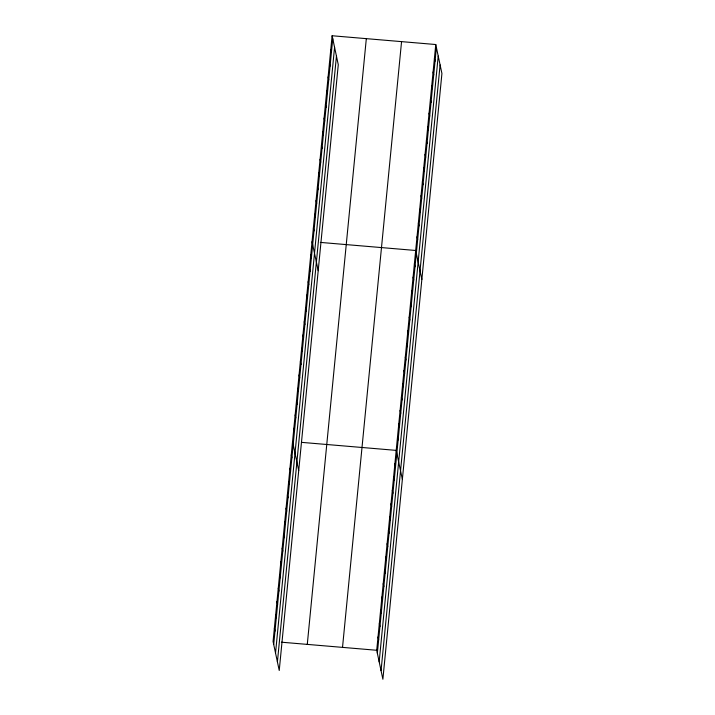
<?xml version="1.0" encoding="UTF-8"?>
<svg xmlns="http://www.w3.org/2000/svg" width="715" height="715" viewBox="0 0 715 715"><rect width="100%" height="100%" fill="white"/><g stroke="black" fill="none" stroke-linecap="round" stroke-linejoin="round"><path stroke-width="1.07" d="M332.118 35.75L273.076 641.498L279.234 670.473L338.275 64.725L332.118 35.75L435.766 44.527L441.924 73.502L382.882 679.25L376.725 650.275L435.766 44.527M273.702 644.456L332.743 38.708M275.534 653.036L334.575 47.297M277.411 661.884L336.452 56.145M307.28 644.394L366.321 38.646M342.521 647.379L401.562 41.631M377.35 653.233L436.391 47.485M379.173 661.813L438.215 56.074M381.059 670.661L440.1 64.922M320.338 242.403L415.692 250.482L421.85 279.458M301.891 442.388L396.208 450.379L402.366 479.354M281.37 642.195L376.725 650.275M434.425 58.255L435.051 61.213M433.084 71.983L433.719 74.941M431.753 85.72L432.378 88.678M430.412 99.448L431.038 102.406M429.072 113.176L429.706 116.134M427.731 126.904L428.365 129.862M426.399 140.641L427.025 143.599M425.059 154.369L425.684 157.327M423.718 168.097L424.353 171.055M422.377 181.825L423.012 184.783M421.046 195.561L421.671 198.52M419.705 209.289L420.331 212.248M418.364 223.017L418.999 225.976M417.033 236.745L417.658 239.704M414.387 263.808L415.022 266.767M413.091 277.134L413.717 280.092M411.795 290.46L412.421 293.418M410.49 303.786L411.125 306.744M409.195 317.111L409.82 320.07M407.899 330.437L408.524 333.396M406.594 343.763L407.228 346.721M405.298 357.089L405.923 360.047M404.002 370.415L404.627 373.373M402.697 383.741L403.332 386.699M330.777 49.478L331.411 52.436M401.401 397.066L402.027 400.025M329.445 63.206L330.071 66.164M400.105 410.392L400.731 413.35M328.105 76.943L328.73 79.901M398.8 423.727L399.435 426.676M326.764 90.671L327.39 93.629M397.504 437.053L398.13 440.002M325.423 104.399L326.058 107.357M324.092 118.127L324.717 121.085M394.903 463.704L395.538 466.663M322.751 131.864L323.377 134.822M393.608 477.03L394.233 479.988M321.41 145.592L322.036 148.55M392.312 490.356L392.937 493.314M320.07 159.32L320.704 162.278M391.007 503.682L391.641 506.64M318.738 173.048L319.364 176.006M389.711 517.008L390.336 519.966M317.397 186.785L318.023 189.743M388.415 530.333L389.04 533.292M316.057 200.513L316.691 203.471M387.11 543.659L387.745 546.618M314.716 214.241L315.351 217.199M385.814 556.985L386.44 559.943M313.385 227.969L314.01 230.927M384.518 570.311L385.144 573.269M312.044 241.706L318.202 270.681M383.213 583.637L383.848 586.595M310.748 255.032L311.374 257.99M381.917 596.962L382.543 599.921M309.443 268.357L310.078 271.316M380.621 610.288L381.247 613.247M308.147 281.683L308.773 284.642M379.316 623.614L379.951 626.572M306.851 295.009L307.477 297.967M378.021 636.949L378.646 639.898M305.546 308.335L306.181 311.293M304.25 321.661L304.876 324.619M302.954 334.986L303.58 337.945M301.65 348.312L302.284 351.271M300.354 361.638L300.979 364.596M299.058 374.964L299.683 377.922M297.753 388.29L298.387 391.248M296.457 401.624L297.082 404.574M295.161 414.95L295.787 417.909M293.856 428.276L294.491 431.234M292.56 441.602L298.718 470.577M291.264 454.928L291.89 457.886M289.959 468.253L290.594 471.212M288.663 481.579L289.289 484.538M287.367 494.905L287.993 497.863M286.063 508.231L286.697 511.189M284.767 521.557L285.392 524.515M283.471 534.883L284.096 537.841M282.166 548.208L282.8 551.167M280.87 561.534L281.495 564.493M279.574 574.86L280.2 577.818M278.269 588.186L278.904 591.144M276.973 601.521L277.599 604.47M275.677 614.846L276.303 617.796M274.372 628.172L275.007 631.13"/></g></svg>
